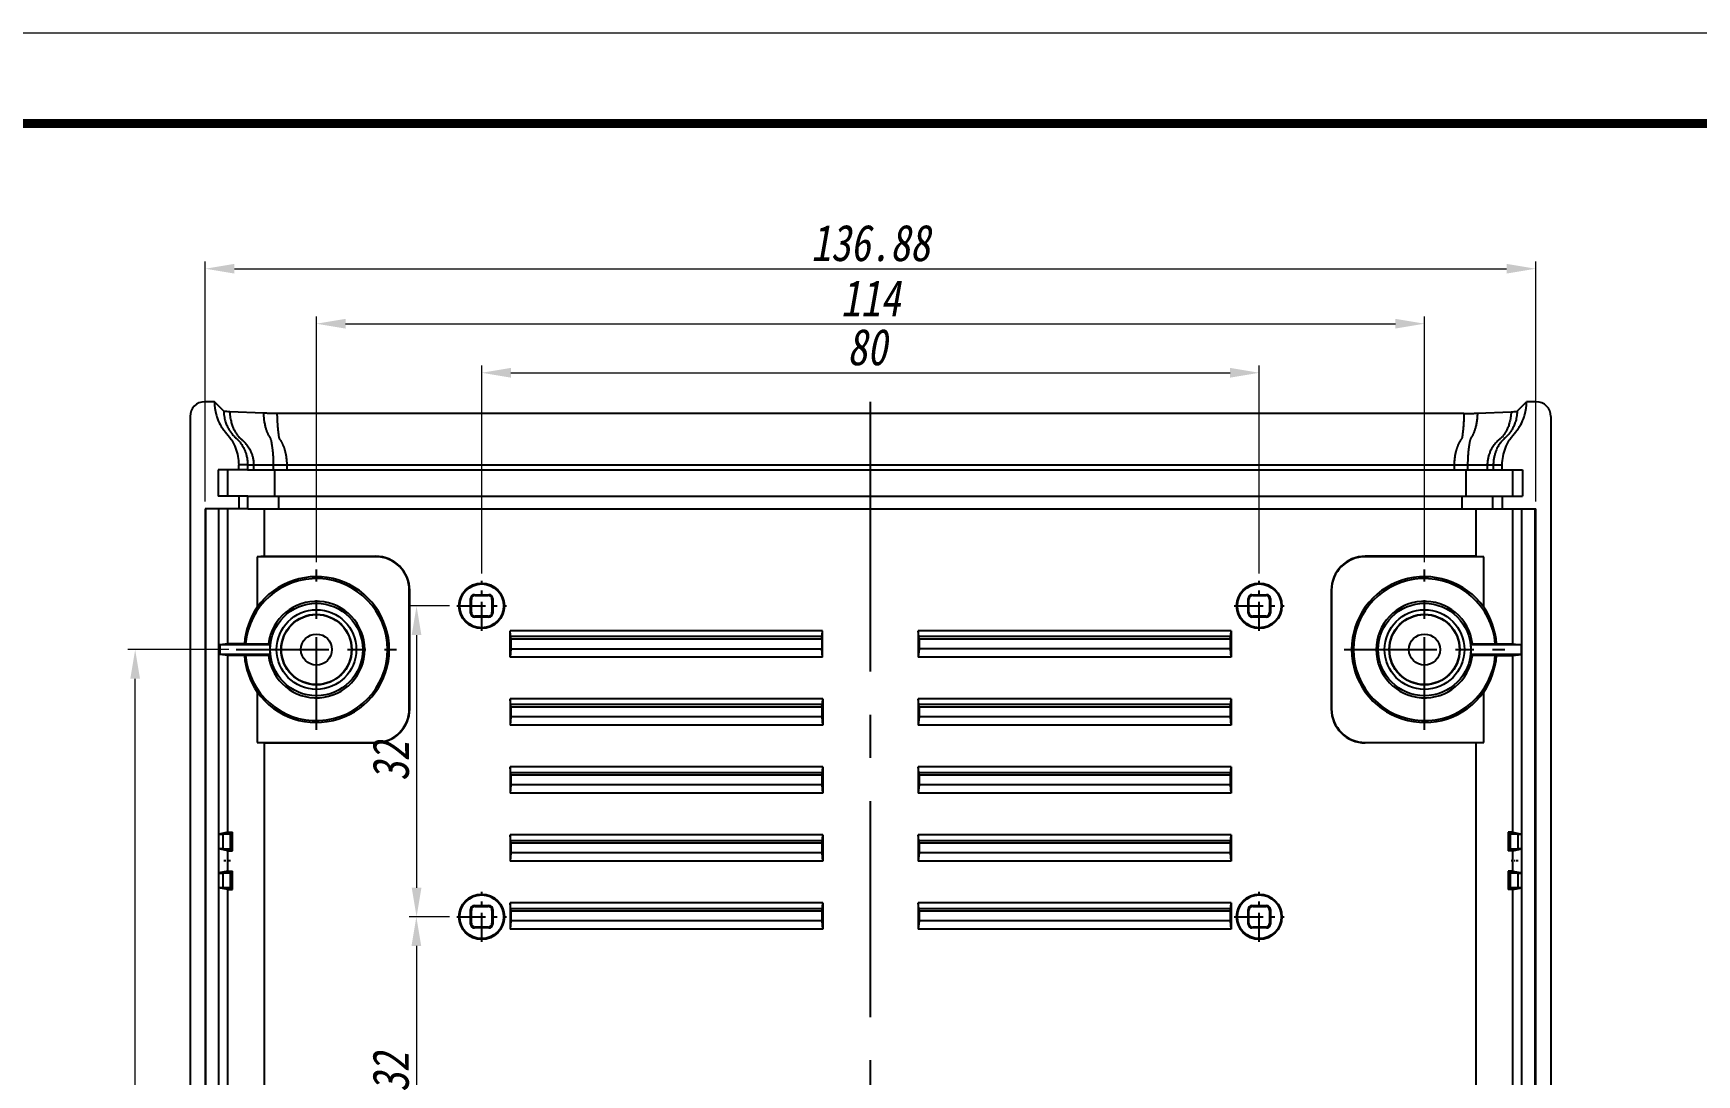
# Model space of a CAD drawing. Header units: millimetres. Extents: x 1518 to 2058, y 69 to 444.
# Drawn here: x 1704.6 to 1875.7, y 336.7 to 443.8 of the extents above; entities that cross this region are included whole.
import ezdxf

# ---------------------------------------------------------------- set-up
doc = ezdxf.new("R2010")
doc.units = ezdxf.units.MM
doc.linetypes.add('CENTER', pattern=[50.8, 31.75, -6.35, 6.35, -6.35])
doc.layers.add('06___PRT_ALL_SURFS', color=7, linetype='Continuous')
doc.layers.add('dim', color=82, linetype='Continuous', lineweight=9)
doc.layers.add('from', color=7, linetype='Continuous', lineweight=13)
doc.styles.add('wuwei', font='simsun.ttc', dxfattribs={"width": 0.8, "oblique": 10})
doc.dimstyles.new('wuwei', dxfattribs={"dimscale": 1.5, "dimtxt": 2.5, "dimasz": 1.5, "dimexe": 0.3, "dimexo": 0.3, "dimgap": 0.5, "dimtad": 1, "dimdsep": 46, "dimtxsty": 'wuwei', "dimcen": 0, "dimclrd": 42, "dimclre": 82, "dimclrt": 82, "dimazin": 2, "dimtfac": 1, "dimtofl": 0, "dimtmove": 0, "dimatfit": 3, "dimfxl": 0, "dimlwd": 5, "dimlwe": 5, "dimarcsym": 0})

# ---------------------------------------------------------------- blocks, each defined once
blk = doc.blocks.new('*D17')
at = {"layer": 'Defpoints', "color": 0}
for p in [(1830.71, 408.9), (1750.71, 387.49), (1830.71, 387.49)]:
    blk.add_point(p, dxfattribs=at)
at = {"layer": 'dim', "color": 82, "lineweight": 5}
for p, q in [((1750.71, 388.24), (1750.71, 409.65)), ((1830.71, 388.24), (1830.71, 409.65))]:
    blk.add_line(p, q, dxfattribs=at)
at = {"layer": 'dim', "color": 42, "lineweight": 5}
blk.add_line((1753.71, 408.9), (1827.71, 408.9), dxfattribs=at)
at = {"layer": 'dim', "color": 42}
for points in [[(1753.71, 409.4), (1753.71, 408.4), (1750.71, 408.9)], [(1827.71, 409.4), (1827.71, 408.4), (1830.71, 408.9)]]:
    blk.add_solid(points, dxfattribs=at)
at = {"layer": 'dim', "color": 82, "insert": (1790.38, 411.52), "char_height": 3.75, "attachment_point": 5, "style": 'wuwei'}
blk.add_mtext('80', dxfattribs=at)
blk = doc.blocks.new('*D18')
at = {"layer": 'Defpoints', "color": 0}
for p in [(1847.71, 413.95), (1733.71, 388.66), (1847.71, 388.66)]:
    blk.add_point(p, dxfattribs=at)
at = {"layer": 'dim', "color": 82, "lineweight": 5}
for p, q in [((1733.71, 389.41), (1733.71, 414.7)), ((1847.71, 389.41), (1847.71, 414.7))]:
    blk.add_line(p, q, dxfattribs=at)
at = {"layer": 'dim', "color": 42, "lineweight": 5}
blk.add_line((1736.71, 413.95), (1844.71, 413.95), dxfattribs=at)
at = {"layer": 'dim', "color": 42}
for points in [[(1736.71, 414.45), (1736.71, 413.45), (1733.71, 413.95)], [(1844.71, 414.45), (1844.71, 413.45), (1847.71, 413.95)]]:
    blk.add_solid(points, dxfattribs=at)
at = {"layer": 'dim', "color": 82, "insert": (1790.71, 416.57), "char_height": 3.75, "attachment_point": 5, "style": 'wuwei'}
blk.add_mtext('114', dxfattribs=at)
blk = doc.blocks.new('*D19')
at = {"layer": 'Defpoints', "color": 0}
for p in [(1859.15, 419.61), (1722.27, 394.91), (1859.15, 394.91)]:
    blk.add_point(p, dxfattribs=at)
at = {"layer": 'dim', "color": 82, "lineweight": 5}
for p, q in [((1722.27, 395.66), (1722.27, 420.36)), ((1859.15, 395.66), (1859.15, 420.36))]:
    blk.add_line(p, q, dxfattribs=at)
at = {"layer": 'dim', "color": 42, "lineweight": 5}
blk.add_line((1725.27, 419.61), (1856.15, 419.61), dxfattribs=at)
at = {"layer": 'dim', "color": 42}
for points in [[(1725.27, 420.11), (1725.27, 419.11), (1722.27, 419.61)], [(1856.15, 420.11), (1856.15, 419.11), (1859.15, 419.61)]]:
    blk.add_solid(points, dxfattribs=at)
at = {"layer": 'dim', "color": 82, "insert": (1790.71, 422.24), "char_height": 3.75, "attachment_point": 5, "style": 'wuwei'}
blk.add_mtext('136.88', dxfattribs=at)
blk = doc.blocks.new('*D20')
at = {"layer": 'Defpoints', "color": 0}
for p in [(1748.14, 384.91), (1744.01, 352.91), (1748.14, 352.91)]:
    blk.add_point(p, dxfattribs=at)
at = {"layer": 'dim', "color": 82, "lineweight": 5}
for p, q in [((1747.39, 384.91), (1743.26, 384.91)), ((1747.39, 352.91), (1743.26, 352.91))]:
    blk.add_line(p, q, dxfattribs=at)
at = {"layer": 'dim', "color": 42, "lineweight": 5}
blk.add_line((1744.01, 381.91), (1744.01, 355.91), dxfattribs=at)
at = {"layer": 'dim', "color": 42}
for points in [[(1743.51, 381.91), (1744.51, 381.91), (1744.01, 384.91)], [(1743.51, 355.91), (1744.51, 355.91), (1744.01, 352.91)]]:
    blk.add_solid(points, dxfattribs=at)
at = {"layer": 'dim', "color": 82, "insert": (1741.38, 368.91), "char_height": 3.75, "attachment_point": 5, "rotation": 90, "style": 'wuwei'}
blk.add_mtext('32', dxfattribs=at)
blk = doc.blocks.new('*D21')
at = {"layer": 'Defpoints', "color": 0}
for p in [(1748.14, 352.91), (1743.99, 320.91), (1748.14, 320.91)]:
    blk.add_point(p, dxfattribs=at)
at = {"layer": 'dim', "color": 82, "lineweight": 5}
for p, q in [((1747.39, 352.91), (1743.24, 352.91)), ((1747.39, 320.91), (1743.24, 320.91))]:
    blk.add_line(p, q, dxfattribs=at)
at = {"layer": 'dim', "color": 42, "lineweight": 5}
blk.add_line((1743.99, 349.91), (1743.99, 323.91), dxfattribs=at)
at = {"layer": 'dim', "color": 42}
for points in [[(1743.49, 349.91), (1744.49, 349.91), (1743.99, 352.91)], [(1743.49, 323.91), (1744.49, 323.91), (1743.99, 320.91)]]:
    blk.add_solid(points, dxfattribs=at)
at = {"layer": 'dim', "color": 82, "insert": (1741.37, 336.91), "char_height": 3.75, "attachment_point": 5, "rotation": 90, "style": 'wuwei'}
blk.add_mtext('32', dxfattribs=at)
blk = doc.blocks.new('*D41')
at = {"layer": 'Defpoints', "color": 0}
for p in [(1715.06, 380.41), (1725.46, 380.41), (1725.46, 261.41)]:
    blk.add_point(p, dxfattribs=at)
at = {"layer": 'dim', "color": 82, "lineweight": 5}
for p, q in [((1724.71, 380.41), (1714.31, 380.41)), ((1724.71, 261.41), (1714.31, 261.41))]:
    blk.add_line(p, q, dxfattribs=at)
at = {"layer": 'dim', "color": 42, "lineweight": 5}
blk.add_line((1715.06, 264.41), (1715.06, 377.41), dxfattribs=at)
at = {"layer": 'dim', "color": 42}
for points in [[(1714.56, 377.41), (1715.56, 377.41), (1715.06, 380.41)], [(1714.56, 264.41), (1715.56, 264.41), (1715.06, 261.41)]]:
    blk.add_solid(points, dxfattribs=at)
at = {"layer": 'dim', "color": 82, "insert": (1712.43, 320.91), "char_height": 3.75, "attachment_point": 5, "rotation": 90, "style": 'wuwei'}
blk.add_mtext('119', dxfattribs=at)

msp = doc.modelspace()

# ---------------------------------------------------------------- linework, layer by layer
at = {"color": 7, "linetype": 'Continuous'}
for p, q in [((1723.205, 405.914), (1722.206, 405.914)), ((1724.177, 404.942), (1723.205, 405.914)), ((1857.238, 404.942), (1858.21, 405.914)), ((1859.209, 405.914), (1858.21, 405.914)), ((1720.708, 404.416), (1720.708, 237.413)), ((1860.708, 404.416), (1860.708, 237.413)), ((1723.61, 398.914), (1723.61, 396.214)), ((1726.631, 398.914), (1723.61, 398.914)), ((1725.708, 398.914), (1725.708, 399.414)), ((1726.631, 399.414), (1725.708, 399.414)), ((1854.784, 399.414), (1855.708, 399.414)), ((1854.784, 398.914), (1857.805, 398.914)), ((1855.708, 398.914), (1855.708, 399.414)), ((1857.805, 398.914), (1857.805, 396.214)), ((1726.666, 396.214), (1723.61, 396.214)), ((1725.708, 396.214), (1725.708, 394.914)), ((1854.749, 396.214), (1857.805, 396.214)), ((1855.708, 396.214), (1855.708, 394.914)), ((1722.267, 394.914), (1722.267, 246.914)), ((1726.666, 394.914), (1722.267, 394.914)), ((1722.31, 394.914), (1722.31, 246.914)), ((1723.682, 246.914), (1723.682, 394.914)), ((1724.61, 381.016), (1724.61, 394.914)), ((1728.378, 390.014), (1728.378, 394.914)), ((1853.038, 390.014), (1853.038, 394.914)), ((1854.749, 394.914), (1859.148, 394.914)), ((1856.806, 381.016), (1856.806, 394.914)), ((1857.733, 246.914), (1857.733, 394.914)), ((1859.105, 246.914), (1859.105, 394.914)), ((1859.148, 246.914), (1859.148, 394.914)), ((1728.378, 390.014), (1727.608, 389.976)), ((1727.608, 389.976), (1727.608, 384.778)), ((1739.808, 389.972), (1727.608, 389.972)), ((1728.378, 390.014), (1739.808, 390.014)), ((1739.808, 390.014), (1739.808, 389.972)), ((1841.608, 390.014), (1841.608, 389.972)), ((1853.038, 390.014), (1841.608, 390.014)), ((1853.808, 389.972), (1841.608, 389.972)), ((1853.038, 390.014), (1853.808, 389.976)), ((1853.808, 384.778), (1853.808, 389.972)), ((1743.266, 374.314), (1743.266, 386.514)), ((1743.308, 386.514), (1743.266, 386.514)), ((1743.308, 374.314), (1743.308, 386.514)), ((1749.558, 384.164), (1749.558, 385.664)), ((1749.645, 385.577), (1749.558, 385.664)), ((1749.645, 384.252), (1749.645, 385.577)), ((1750.045, 385.977), (1749.958, 386.064)), ((1749.958, 386.064), (1751.458, 386.064)), ((1750.045, 385.977), (1751.37, 385.977)), ((1751.37, 385.977), (1751.458, 386.064)), ((1751.77, 385.577), (1751.858, 385.664)), ((1751.77, 385.577), (1751.77, 384.252)), ((1751.858, 385.664), (1751.858, 384.164)), ((1829.558, 384.164), (1829.558, 385.664)), ((1829.645, 385.577), (1829.558, 385.664)), ((1829.645, 384.252), (1829.645, 385.577)), ((1829.958, 386.064), (1831.458, 386.064)), ((1830.045, 385.977), (1829.958, 386.064)), ((1830.045, 385.977), (1831.37, 385.977)), ((1831.37, 385.977), (1831.458, 386.064)), ((1831.77, 385.577), (1831.858, 385.664)), ((1831.77, 385.577), (1831.77, 384.252)), ((1831.858, 385.664), (1831.858, 384.164)), ((1838.108, 386.514), (1838.108, 374.314)), ((1838.108, 386.514), (1838.15, 386.514)), ((1838.15, 386.514), (1838.15, 374.314)), ((1749.645, 384.252), (1749.558, 384.164)), ((1750.045, 383.852), (1749.958, 383.764)), ((1751.458, 383.764), (1749.958, 383.764)), ((1751.37, 383.852), (1750.045, 383.852)), ((1751.37, 383.852), (1751.458, 383.764)), ((1751.77, 384.252), (1751.858, 384.164)), ((1829.645, 384.252), (1829.558, 384.164)), ((1830.045, 383.852), (1829.958, 383.764)), ((1831.458, 383.764), (1829.958, 383.764)), ((1831.37, 383.852), (1830.045, 383.852)), ((1831.37, 383.852), (1831.458, 383.764)), ((1831.77, 384.252), (1831.858, 384.164)), ((1724.61, 381.016), (1723.763, 380.914)), ((1723.763, 380.914), (1723.763, 379.914)), ((1728.927, 380.914), (1723.763, 380.914)), ((1726.295, 381.024), (1724.61, 381.016)), ((1726.295, 381.024), (1726.426, 381.011)), ((1726.426, 381.011), (1728.776, 381.011)), ((1728.776, 381.011), (1728.927, 380.914)), ((1852.639, 381.011), (1852.488, 380.914)), ((1857.652, 380.914), (1852.488, 380.914)), ((1852.639, 381.011), (1854.989, 381.011)), ((1854.989, 381.011), (1855.12, 381.024)), ((1855.12, 381.024), (1856.806, 381.016)), ((1856.806, 381.016), (1857.652, 380.914)), ((1857.652, 380.914), (1857.652, 379.914)), ((1724.61, 379.813), (1723.763, 379.914)), ((1728.927, 379.914), (1723.763, 379.914)), ((1724.61, 361.614), (1724.61, 379.813)), ((1726.295, 379.804), (1724.61, 379.813)), ((1726.426, 379.818), (1726.295, 379.804)), ((1728.776, 379.818), (1726.426, 379.818)), ((1728.776, 379.818), (1728.927, 379.914)), ((1857.652, 379.914), (1852.488, 379.914)), ((1852.639, 379.818), (1852.488, 379.914)), ((1854.989, 379.818), (1852.639, 379.818)), ((1855.12, 379.804), (1854.989, 379.818)), ((1855.12, 379.804), (1856.806, 379.813)), ((1856.806, 379.813), (1857.652, 379.914)), ((1856.806, 361.614), (1856.806, 379.813)), ((1727.608, 376.051), (1727.608, 370.856)), ((1853.808, 370.853), (1853.808, 376.051)), ((1743.308, 374.314), (1743.266, 374.314)), ((1838.108, 374.314), (1838.15, 374.314)), ((1727.608, 370.856), (1739.808, 370.856)), ((1728.378, 370.814), (1727.608, 370.853)), ((1728.378, 271.014), (1728.378, 370.814)), ((1728.378, 370.814), (1739.808, 370.814)), ((1739.808, 370.814), (1739.808, 370.856)), ((1841.608, 370.814), (1841.608, 370.856)), ((1841.608, 370.856), (1853.808, 370.856)), ((1853.038, 370.814), (1841.608, 370.814)), ((1853.038, 370.814), (1853.808, 370.853)), ((1853.038, 271.014), (1853.038, 370.814)), ((1723.679, 361.418), (1723.668, 361.429)), ((1723.679, 361.418), (1724.082, 361.414)), ((1724.61, 361.614), (1723.682, 361.429)), ((1724.082, 361.414), (1724.082, 359.914)), ((1724.882, 361.414), (1724.082, 361.414)), ((1724.61, 361.614), (1725.086, 361.618)), ((1724.882, 361.414), (1725.086, 361.618)), ((1724.882, 359.914), (1724.882, 361.414)), ((1725.086, 359.711), (1725.086, 361.618)), ((1856.806, 361.614), (1856.329, 361.618)), ((1856.329, 361.618), (1856.329, 359.711)), ((1856.533, 361.414), (1856.329, 361.618)), ((1857.333, 361.414), (1856.533, 361.414)), ((1856.533, 361.414), (1856.533, 359.914)), ((1856.806, 361.614), (1857.733, 361.429)), ((1857.333, 361.414), (1857.737, 361.418)), ((1857.333, 359.914), (1857.333, 361.414)), ((1857.737, 361.418), (1857.74, 361.429)), ((1723.679, 359.911), (1723.675, 359.9)), ((1724.082, 359.914), (1723.679, 359.911)), ((1724.61, 359.715), (1723.682, 359.9)), ((1724.082, 359.914), (1724.882, 359.914)), ((1724.61, 357.614), (1724.61, 359.715)), ((1724.61, 359.715), (1725.086, 359.711)), ((1724.882, 359.914), (1725.086, 359.711)), ((1856.533, 359.914), (1856.329, 359.711)), ((1856.806, 359.715), (1856.329, 359.711)), ((1856.533, 359.914), (1857.333, 359.914)), ((1856.806, 359.715), (1857.733, 359.9)), ((1856.806, 357.614), (1856.806, 359.715)), ((1857.737, 359.911), (1857.333, 359.914)), ((1857.737, 359.911), (1857.748, 359.9)), ((1723.679, 357.418), (1724.082, 357.414)), ((1724.61, 357.614), (1723.682, 357.429)), ((1724.082, 357.414), (1724.082, 355.914)), ((1724.882, 357.414), (1724.082, 357.414)), ((1724.61, 357.614), (1725.086, 357.618)), ((1724.882, 357.414), (1725.086, 357.618)), ((1724.882, 355.914), (1724.882, 357.414)), ((1725.086, 355.711), (1725.086, 357.618)), ((1856.806, 357.614), (1856.329, 357.618)), ((1856.329, 357.618), (1856.329, 355.711)), ((1856.533, 357.414), (1856.329, 357.618)), ((1857.333, 357.414), (1856.533, 357.414)), ((1856.533, 357.414), (1856.533, 355.914)), ((1856.806, 357.614), (1857.733, 357.429)), ((1857.333, 357.414), (1857.737, 357.418)), ((1857.333, 355.914), (1857.333, 357.414)), ((1857.737, 357.418), (1857.74, 357.429)), ((1723.679, 355.911), (1723.675, 355.9)), ((1724.082, 355.914), (1723.679, 355.911)), ((1724.61, 355.715), (1723.682, 355.9)), ((1724.082, 355.914), (1724.882, 355.914)), ((1724.61, 286.114), (1724.61, 355.715)), ((1724.61, 355.715), (1725.086, 355.711)), ((1724.882, 355.914), (1725.086, 355.711)), ((1856.533, 355.914), (1856.329, 355.711)), ((1856.806, 355.715), (1856.329, 355.711)), ((1856.533, 355.914), (1857.333, 355.914)), ((1856.806, 355.715), (1857.733, 355.9)), ((1856.806, 286.114), (1856.806, 355.715)), ((1857.737, 355.911), (1857.333, 355.914)), ((1857.737, 355.911), (1857.748, 355.9)), ((1749.558, 352.164), (1749.558, 353.664)), ((1749.645, 353.577), (1749.558, 353.664)), ((1749.645, 352.252), (1749.645, 353.577)), ((1750.045, 353.977), (1749.958, 354.064)), ((1749.958, 354.064), (1751.458, 354.064)), ((1750.045, 353.977), (1751.37, 353.977)), ((1751.37, 353.977), (1751.458, 354.064)), ((1751.77, 353.577), (1751.858, 353.664)), ((1751.77, 353.577), (1751.77, 352.252)), ((1751.858, 353.664), (1751.858, 352.164)), ((1829.558, 352.164), (1829.558, 353.664)), ((1829.645, 353.577), (1829.558, 353.664)), ((1829.645, 352.252), (1829.645, 353.577)), ((1829.958, 354.064), (1831.458, 354.064)), ((1830.045, 353.977), (1829.958, 354.064)), ((1830.045, 353.977), (1831.37, 353.977)), ((1831.37, 353.977), (1831.458, 354.064)), ((1831.77, 353.577), (1831.858, 353.664)), ((1831.77, 353.577), (1831.77, 352.252)), ((1831.858, 353.664), (1831.858, 352.164)), ((1749.645, 352.252), (1749.558, 352.164)), ((1750.045, 351.852), (1749.958, 351.764)), ((1751.458, 351.764), (1749.958, 351.764)), ((1751.37, 351.852), (1750.045, 351.852)), ((1751.37, 351.852), (1751.458, 351.764)), ((1751.77, 352.252), (1751.858, 352.164)), ((1829.645, 352.252), (1829.558, 352.164)), ((1830.045, 351.852), (1829.958, 351.764)), ((1831.458, 351.764), (1829.958, 351.764)), ((1831.37, 351.852), (1830.045, 351.852)), ((1831.37, 351.852), (1831.458, 351.764)), ((1831.77, 352.252), (1831.858, 352.164))]:
    msp.add_line(p, q, dxfattribs=at)
at = {"color": 1, "linetype": 'CENTER', "ltscale": 0.7}
msp.add_line((1790.708, 235.914), (1790.708, 405.914), dxfattribs=at)
at = {"color": 1, "linetype": 'CENTER', "ltscale": 0.3}
for p, q in [((1733.708, 372.164), (1733.708, 388.664)), ((1847.708, 372.164), (1847.708, 388.664)), ((1725.458, 380.414), (1741.958, 380.414)), ((1839.458, 380.414), (1855.958, 380.414))]:
    msp.add_line(p, q, dxfattribs=at)
at = {"color": 1, "linetype": 'CENTER', "ltscale": 0.093491}
for p, q in [((1750.708, 382.343), (1750.708, 387.485)), ((1830.708, 382.343), (1830.708, 387.485)), ((1748.137, 384.914), (1753.279, 384.914)), ((1828.137, 384.914), (1833.279, 384.914)), ((1750.708, 350.343), (1750.708, 355.485)), ((1830.708, 350.343), (1830.708, 355.485)), ((1748.137, 352.914), (1753.279, 352.914)), ((1828.137, 352.914), (1833.279, 352.914))]:
    msp.add_line(p, q, dxfattribs=at)
at = {"color": 1, "linetype": 'CENTER', "ltscale": 0.0064}
for p, q in [((1724.882, 358.664), (1724.082, 358.664)), ((1857.333, 358.664), (1856.533, 358.664))]:
    msp.add_line(p, q, dxfattribs=at)
at = {"color": 7, "linetype": 'Continuous'}
for centre, radius in [((1750.708, 384.914), 2.337), ((1750.708, 384.914), 2.25), ((1830.708, 384.914), 2.337), ((1830.708, 384.914), 2.25), ((1733.708, 380.414), 4.763), ((1847.708, 380.414), 4.763), ((1733.708, 380.414), 4.1), ((1733.708, 380.414), 3.636), ((1733.708, 380.414), 3.6), ((1847.708, 380.414), 4.1), ((1847.708, 380.414), 3.636), ((1847.708, 380.414), 3.6), ((1733.708, 380.414), 1.6), ((1847.708, 380.414), 1.6), ((1750.708, 352.914), 2.337), ((1750.708, 352.914), 2.25), ((1830.708, 352.914), 2.337), ((1830.708, 352.914), 2.25)]:
    msp.add_circle(centre, radius, dxfattribs=at)
for centre, radius, start, end in [((1739.808, 386.514), 3.5, 0, 90), ((1739.808, 386.514), 3.458, 0, 90), ((1841.608, 386.514), 3.5, 90, 180), ((1841.608, 386.514), 3.458, 90, 180), ((1733.708, 380.414), 7.306, 184.68597, 175.31403), ((1733.708, 380.414), 7.5, 215.5771, 144.4229), ((1847.708, 380.414), 7.5, 35.5771, 324.4229), ((1847.708, 380.414), 7.306, 4.68597, 355.31403), ((1733.708, 380.414), 4.968, 186.90072, 173.09928), ((1847.708, 380.414), 4.968, 6.90072, 353.09928), ((1733.708, 380.414), 4.806, 174.02866, 185.97134), ((1847.708, 380.414), 4.806, 354.02866, 5.97134), ((1739.808, 374.314), 3.5, 270, 0), ((1739.808, 374.314), 3.458, 270, 0), ((1841.608, 374.314), 3.5, 180, 270), ((1841.608, 374.314), 3.458, 180, 270)]:
    msp.add_arc(centre, radius, start, end, dxfattribs=at)
for centre, major_axis, ratio, start_param, end_param in [((1722.209, 404.413), (-1.063, 1.063), 0.9980992, -0.7844468, 0.7844468), ((1859.206, 404.413), (1.063, 1.063), 0.9980992, -0.7844468, 0.7844468), ((1749.958, 385.664), (0.283, -0.283), 0.9996955, 2.3563468, 3.9268385), ((1750.045, 385.577), (-0.283, 0.283), 0.9996955, -0.7852459, 0.7852459), ((1751.37, 385.577), (0.283, 0.283), 0.9996955, -0.7852459, 0.7852459), ((1751.458, 385.664), (0.283, 0.283), 0.9996955, -0.7852459, 0.7852459), ((1829.958, 385.664), (0.283, -0.283), 0.9996955, 2.3563468, 3.9268385), ((1830.045, 385.577), (-0.283, 0.283), 0.9996955, -0.7852459, 0.7852459), ((1831.37, 385.577), (0.283, 0.283), 0.9996955, -0.7852459, 0.7852459), ((1831.458, 385.664), (0.283, 0.283), 0.9996955, -0.7852459, 0.7852459), ((1734.1, 380.414), (7.829, 0), 0.9987407, 2.5486858, 3.0635011), ((1749.958, 384.164), (0.283, 0.283), 0.9996955, 2.3563468, 3.9268385), ((1750.045, 384.252), (-0.283, -0.283), 0.9996955, -0.7852459, 0.7852459), ((1751.37, 384.252), (0.283, -0.283), 0.9996955, -0.7852459, 0.7852459), ((1751.458, 384.164), (0.283, -0.283), 0.9996955, -0.7852459, 0.7852459), ((1829.958, 384.164), (0.283, 0.283), 0.9996955, 2.3563468, 3.9268385), ((1830.045, 384.252), (-0.283, -0.283), 0.9996955, -0.7852459, 0.7852459), ((1831.37, 384.252), (0.283, -0.283), 0.9996955, -0.7852459, 0.7852459), ((1831.458, 384.164), (0.283, -0.283), 0.9996955, -0.7852459, 0.7852459), ((1847.315, 380.414), (7.829, 0), 0.9987407, 0.0780915, 0.5929069), ((1734.1, 380.414), (7.829, 0), 0.9987407, -3.0635011, -2.5486858), ((1847.315, 380.414), (7.829, 0), 0.9987407, -0.5929069, -0.0780915), ((1749.958, 353.664), (0.283, -0.283), 0.9996955, 2.3563468, 3.9268385), ((1750.045, 353.577), (-0.283, 0.283), 0.9996955, -0.7852459, 0.7852459), ((1751.37, 353.577), (0.283, 0.283), 0.9996955, -0.7852459, 0.7852459), ((1751.458, 353.664), (0.283, 0.283), 0.9996955, -0.7852459, 0.7852459), ((1829.958, 353.664), (0.283, -0.283), 0.9996955, 2.3563468, 3.9268385), ((1830.045, 353.577), (-0.283, 0.283), 0.9996955, -0.7852459, 0.7852459), ((1831.37, 353.577), (0.283, 0.283), 0.9996955, -0.7852459, 0.7852459), ((1831.458, 353.664), (0.283, 0.283), 0.9996955, -0.7852459, 0.7852459), ((1749.958, 352.164), (0.283, 0.283), 0.9996955, 2.3563468, 3.9268385), ((1750.045, 352.252), (-0.283, -0.283), 0.9996955, -0.7852459, 0.7852459), ((1751.37, 352.252), (0.283, -0.283), 0.9996955, -0.7852459, 0.7852459), ((1751.458, 352.164), (0.283, -0.283), 0.9996955, -0.7852459, 0.7852459), ((1829.958, 352.164), (0.283, 0.283), 0.9996955, 2.3563468, 3.9268385), ((1830.045, 352.252), (-0.283, -0.283), 0.9996955, -0.7852459, 0.7852459), ((1831.37, 352.252), (0.283, -0.283), 0.9996955, -0.7852459, 0.7852459), ((1831.458, 352.164), (0.283, -0.283), 0.9996955, -0.7852459, 0.7852459)]:
    msp.add_ellipse(centre, major_axis=major_axis, ratio=ratio, start_param=start_param, end_param=end_param, dxfattribs=at)
for points, start_tangent, end_tangent in [([(1723.205, 405.914), (1723.388, 404.595), (1723.529, 404.173), (1723.923, 403.376), (1724.173, 403.008), (1724.312, 402.834), (1724.456, 402.664), (1724.739, 402.321), (1724.99, 401.953), (1725.384, 401.156), (1725.626, 400.3), (1725.708, 399.414)], (0, -1), (0, -1)), ([(1855.708, 399.414), (1855.789, 400.3), (1856.031, 401.156), (1856.426, 401.953), (1856.676, 402.321), (1856.959, 402.664), (1857.103, 402.834), (1857.242, 403.008), (1857.492, 403.376), (1857.886, 404.173), (1858.027, 404.595), (1858.21, 405.914)], (0, 1), (0, 1))]:
    msp.add_spline(points, degree=3, dxfattribs=dict(at, start_tangent=start_tangent, end_tangent=end_tangent))
at = {"layer": '06___PRT_ALL_SURFS', "color": 7, "linetype": 'Continuous'}
for p, q in [((1728.265, 404.738), (1724.793, 404.883)), ((1851.766, 404.714), (1729.649, 404.714)), ((1790.708, 399.414), (1790.708, 404.714)), ((1853.15, 404.738), (1856.622, 404.883)), ((1724.61, 396.214), (1724.61, 398.914)), ((1726.631, 399.414), (1726.631, 398.914)), ((1726.631, 399.414), (1854.784, 399.414)), ((1726.631, 398.914), (1854.784, 398.914)), ((1727.246, 399.414), (1727.246, 398.914)), ((1729.269, 399.414), (1729.269, 398.914)), ((1729.422, 396.214), (1729.422, 398.914)), ((1730.652, 399.414), (1730.652, 398.914)), ((1850.763, 399.414), (1850.763, 398.914)), ((1851.993, 396.214), (1851.993, 398.914)), ((1852.146, 399.414), (1852.146, 398.914)), ((1854.169, 399.414), (1854.169, 398.914)), ((1854.784, 399.414), (1854.784, 398.914)), ((1856.806, 396.214), (1856.806, 398.914)), ((1726.666, 394.914), (1726.666, 396.214)), ((1726.666, 396.214), (1854.749, 396.214)), ((1729.849, 394.914), (1729.849, 396.214)), ((1851.566, 394.914), (1851.566, 396.214)), ((1854.749, 394.914), (1854.749, 396.214)), ((1726.666, 394.914), (1854.749, 394.914)), ((1753.629, 379.626), (1753.629, 382.358)), ((1753.708, 381.492), (1753.629, 382.358)), ((1785.786, 382.358), (1753.629, 382.358)), ((1753.695, 381.636), (1753.708, 381.78)), ((1753.708, 381.78), (1785.708, 381.78)), ((1785.708, 381.492), (1785.786, 382.358)), ((1785.721, 381.636), (1785.708, 381.78)), ((1785.786, 379.626), (1785.786, 382.358)), ((1795.629, 382.358), (1795.629, 379.626)), ((1795.708, 381.492), (1795.629, 382.358)), ((1827.812, 382.358), (1795.629, 382.358)), ((1795.695, 381.636), (1795.708, 381.78)), ((1795.708, 381.78), (1827.708, 381.78)), ((1827.734, 381.492), (1827.708, 381.78)), ((1827.734, 381.492), (1827.812, 382.358)), ((1827.812, 382.358), (1827.812, 379.626)), ((1753.708, 380.492), (1753.629, 379.626)), ((1753.708, 381.492), (1753.708, 380.492)), ((1785.708, 381.492), (1753.708, 381.492)), ((1753.708, 380.492), (1785.708, 380.492)), ((1785.708, 381.492), (1785.708, 380.492)), ((1785.786, 379.626), (1785.708, 380.492)), ((1795.708, 380.492), (1795.629, 379.626)), ((1795.708, 381.492), (1795.708, 380.492)), ((1827.734, 381.492), (1795.708, 381.492)), ((1827.734, 380.492), (1795.708, 380.492)), ((1827.734, 380.492), (1827.734, 381.492)), ((1827.812, 379.626), (1827.734, 380.492)), ((1785.786, 379.626), (1753.629, 379.626)), ((1827.812, 379.626), (1795.629, 379.626)), ((1753.629, 375.358), (1753.629, 372.626)), ((1753.708, 374.492), (1753.629, 375.358)), ((1785.812, 375.358), (1753.629, 375.358)), ((1785.734, 374.492), (1785.812, 375.358)), ((1785.812, 375.358), (1785.812, 372.626)), ((1795.629, 375.358), (1795.629, 372.626)), ((1795.708, 374.492), (1795.629, 375.358)), ((1827.812, 375.358), (1795.629, 375.358)), ((1827.734, 374.492), (1827.812, 375.358)), ((1827.812, 375.358), (1827.812, 372.626)), ((1753.708, 373.492), (1753.629, 372.626)), ((1753.695, 374.636), (1753.708, 374.78)), ((1753.708, 374.78), (1785.708, 374.78)), ((1753.708, 374.492), (1753.708, 373.492)), ((1785.734, 374.492), (1753.708, 374.492)), ((1785.734, 373.492), (1753.708, 373.492)), ((1785.734, 374.492), (1785.708, 374.78)), ((1785.734, 373.492), (1785.734, 374.492)), ((1785.812, 372.626), (1785.734, 373.492)), ((1795.708, 373.492), (1795.629, 372.626)), ((1795.695, 374.636), (1795.708, 374.78)), ((1795.708, 374.78), (1827.708, 374.78)), ((1795.708, 374.492), (1795.708, 373.492)), ((1827.734, 374.492), (1795.708, 374.492)), ((1827.734, 373.492), (1795.708, 373.492)), ((1827.734, 374.492), (1827.708, 374.78)), ((1827.734, 373.492), (1827.734, 374.492)), ((1827.812, 372.626), (1827.734, 373.492)), ((1785.812, 372.626), (1753.629, 372.626)), ((1827.812, 372.626), (1795.629, 372.626)), ((1753.629, 368.358), (1753.629, 365.626)), ((1753.708, 367.492), (1753.629, 368.358)), ((1785.812, 368.358), (1753.629, 368.358)), ((1785.734, 367.492), (1785.812, 368.358)), ((1785.812, 368.358), (1785.812, 365.626)), ((1795.629, 368.358), (1795.629, 365.626)), ((1795.708, 367.492), (1795.629, 368.358)), ((1827.812, 368.358), (1795.629, 368.358)), ((1827.734, 367.492), (1827.812, 368.358)), ((1827.812, 368.358), (1827.812, 365.626)), ((1753.708, 366.492), (1753.629, 365.626)), ((1753.695, 367.636), (1753.708, 367.78)), ((1753.708, 367.78), (1785.708, 367.78)), ((1753.708, 367.492), (1753.708, 366.492)), ((1785.734, 367.492), (1753.708, 367.492)), ((1785.734, 366.492), (1753.708, 366.492)), ((1785.734, 367.492), (1785.708, 367.78)), ((1785.734, 366.492), (1785.734, 367.492)), ((1785.812, 365.626), (1785.734, 366.492)), ((1795.708, 366.492), (1795.629, 365.626)), ((1795.695, 367.636), (1795.708, 367.78)), ((1795.708, 367.78), (1827.708, 367.78)), ((1795.708, 367.492), (1795.708, 366.492)), ((1827.734, 367.492), (1795.708, 367.492)), ((1827.734, 366.492), (1795.708, 366.492)), ((1827.734, 367.492), (1827.708, 367.78)), ((1827.734, 366.492), (1827.734, 367.492)), ((1827.812, 365.626), (1827.734, 366.492)), ((1785.812, 365.626), (1753.629, 365.626)), ((1827.812, 365.626), (1795.629, 365.626)), ((1753.629, 361.358), (1753.629, 358.626)), ((1753.708, 360.492), (1753.629, 361.358)), ((1785.812, 361.358), (1753.629, 361.358)), ((1785.734, 360.492), (1785.812, 361.358)), ((1785.812, 361.358), (1785.812, 358.626)), ((1795.629, 361.358), (1795.629, 358.626)), ((1795.708, 360.492), (1795.629, 361.358)), ((1827.812, 361.358), (1795.629, 361.358)), ((1827.734, 360.492), (1827.812, 361.358)), ((1827.812, 361.358), (1827.812, 358.626)), ((1753.708, 359.492), (1753.629, 358.626)), ((1753.695, 360.636), (1753.708, 360.78)), ((1753.708, 360.78), (1785.708, 360.78)), ((1753.708, 360.492), (1753.708, 359.492)), ((1785.734, 360.492), (1753.708, 360.492)), ((1785.734, 359.492), (1753.708, 359.492)), ((1785.734, 360.492), (1785.708, 360.78)), ((1785.734, 359.492), (1785.734, 360.492)), ((1785.812, 358.626), (1785.734, 359.492)), ((1795.708, 359.492), (1795.629, 358.626)), ((1795.695, 360.636), (1795.708, 360.78)), ((1795.708, 360.78), (1827.708, 360.78)), ((1795.708, 360.492), (1795.708, 359.492)), ((1827.734, 360.492), (1795.708, 360.492)), ((1827.734, 359.492), (1795.708, 359.492)), ((1827.734, 360.492), (1827.708, 360.78)), ((1827.734, 359.492), (1827.734, 360.492)), ((1827.812, 358.626), (1827.734, 359.492)), ((1785.812, 358.626), (1753.629, 358.626)), ((1827.812, 358.626), (1795.629, 358.626)), ((1753.629, 354.358), (1753.629, 351.626)), ((1753.708, 353.492), (1753.629, 354.358)), ((1785.812, 354.358), (1753.629, 354.358)), ((1785.734, 353.492), (1785.812, 354.358)), ((1785.812, 354.358), (1785.812, 351.626)), ((1795.708, 353.492), (1795.629, 354.358)), ((1795.629, 354.358), (1795.629, 351.626)), ((1827.812, 354.358), (1795.629, 354.358)), ((1827.734, 353.492), (1827.812, 354.358)), ((1827.812, 354.358), (1827.812, 351.626)), ((1753.695, 353.636), (1753.708, 353.78)), ((1753.708, 353.78), (1785.708, 353.78)), ((1753.708, 353.492), (1753.708, 352.492)), ((1785.734, 353.492), (1753.708, 353.492)), ((1785.734, 353.492), (1785.708, 353.78)), ((1785.734, 352.492), (1785.734, 353.492)), ((1795.695, 353.636), (1795.708, 353.78)), ((1795.708, 353.78), (1827.708, 353.78)), ((1795.708, 353.492), (1795.708, 352.492)), ((1827.734, 353.492), (1795.708, 353.492)), ((1827.734, 353.492), (1827.708, 353.78)), ((1827.734, 352.492), (1827.734, 353.492)), ((1753.708, 352.492), (1753.629, 351.626)), ((1785.812, 351.626), (1753.629, 351.626)), ((1785.734, 352.492), (1753.708, 352.492)), ((1785.812, 351.626), (1785.734, 352.492)), ((1795.708, 352.492), (1795.629, 351.626)), ((1827.812, 351.626), (1795.629, 351.626)), ((1827.734, 352.492), (1795.708, 352.492)), ((1827.812, 351.626), (1827.734, 352.492))]:
    msp.add_line(p, q, dxfattribs=at)
for points, start_tangent, end_tangent in [([(1724.793, 404.883), (1724.474, 404.9), (1724.263, 404.921), (1724.177, 404.942)], (-0.9991277, 0.0417598), (-0.7071051, 0.7071084)), ([(1724.177, 404.942), (1724.196, 404.62), (1724.236, 404.328), (1724.292, 404.064), (1724.361, 403.824), (1724.437, 403.607), (1724.519, 403.414), (1724.605, 403.238), (1724.697, 403.073), (1724.793, 402.918), (1724.89, 402.778), (1724.988, 402.649), (1725.09, 402.527), (1725.195, 402.415), (1725.295, 402.317), (1725.395, 402.223), (1725.495, 402.13), (1725.595, 402.033), (1725.693, 401.931), (1725.793, 401.815), (1725.902, 401.675), (1726.017, 401.509), (1726.135, 401.316), (1726.251, 401.095), (1726.363, 400.841), (1726.464, 400.55), (1726.548, 400.218), (1726.608, 399.84), (1726.631, 399.414)], (0.0157858, -0.9998754), (0.0000066, -1)), ([(1724.793, 404.883), (1724.811, 404.568), (1724.846, 404.281), (1724.894, 404.022), (1724.951, 403.788), (1725.014, 403.577), (1725.082, 403.385), (1725.155, 403.208), (1725.233, 403.041), (1725.314, 402.886), (1725.395, 402.746), (1725.476, 402.62), (1725.556, 402.502), (1725.641, 402.39), (1725.733, 402.286), (1725.829, 402.192), (1725.932, 402.1), (1726.042, 402.005), (1726.157, 401.903), (1726.278, 401.787), (1726.406, 401.647), (1726.54, 401.481), (1726.676, 401.29), (1726.81, 401.071), (1726.938, 400.82), (1727.055, 400.533), (1727.152, 400.205), (1727.22, 399.833), (1727.246, 399.414)], (0.0216769, -0.999765), (0.0000149, -1)), ([(1729.649, 404.714), (1729.146, 404.717), (1728.673, 404.725), (1728.265, 404.738)], (-1, 0.0000001), (-0.9991277, 0.0417598)), ([(1728.265, 404.738), (1728.276, 404.444), (1728.298, 404.176), (1728.329, 403.932), (1728.365, 403.71), (1728.406, 403.509), (1728.449, 403.331), (1728.493, 403.173), (1728.538, 403.029), (1728.586, 402.893), (1728.637, 402.761), (1728.692, 402.633), (1728.751, 402.51), (1728.813, 402.398), (1728.874, 402.295), (1728.927, 402.2), (1728.968, 402.115), (1729, 402.034), (1729.026, 401.957), (1729.045, 401.884), (1729.058, 401.815), (1729.07, 401.742), (1729.082, 401.664), (1729.095, 401.581), (1729.109, 401.494), (1729.123, 401.404), (1729.137, 401.313), (1729.151, 401.22), (1729.164, 401.125), (1729.178, 401.024), (1729.191, 400.912), (1729.204, 400.787), (1729.217, 400.646), (1729.23, 400.491), (1729.242, 400.318), (1729.253, 400.126), (1729.261, 399.913), (1729.267, 399.676), (1729.269, 399.414)], (0.0166141, -0.999862), (0.0000024, -1)), ([(1729.649, 404.714), (1729.655, 404.42), (1729.664, 404.155), (1729.675, 403.915), (1729.688, 403.695), (1729.702, 403.496), (1729.716, 403.319), (1729.73, 403.161), (1729.744, 403.017), (1729.759, 402.881), (1729.774, 402.75), (1729.791, 402.623), (1729.807, 402.503), (1729.82, 402.384), (1729.835, 402.275), (1729.862, 402.187), (1729.9, 402.111), (1729.947, 402.038), (1729.996, 401.96), (1730.045, 401.88), (1730.091, 401.8), (1730.133, 401.72), (1730.173, 401.64), (1730.212, 401.559), (1730.249, 401.477), (1730.286, 401.393), (1730.322, 401.305), (1730.356, 401.215), (1730.39, 401.122), (1730.422, 401.022), (1730.456, 400.91), (1730.49, 400.783), (1730.523, 400.642), (1730.555, 400.485), (1730.585, 400.313), (1730.611, 400.121), (1730.632, 399.909), (1730.647, 399.674), (1730.652, 399.414)], (0.0124547, -0.9999224), (-0.000002, -1)), ([(1851.766, 404.714), (1851.76, 404.42), (1851.752, 404.155), (1851.74, 403.915), (1851.727, 403.695), (1851.713, 403.496), (1851.699, 403.319), (1851.685, 403.161), (1851.671, 403.017), (1851.657, 402.881), (1851.641, 402.75), (1851.624, 402.623), (1851.608, 402.503), (1851.595, 402.384), (1851.58, 402.275), (1851.553, 402.187), (1851.515, 402.111), (1851.469, 402.038), (1851.419, 401.96), (1851.37, 401.88), (1851.324, 401.8), (1851.282, 401.72), (1851.242, 401.64), (1851.203, 401.559), (1851.166, 401.477), (1851.129, 401.393), (1851.093, 401.305), (1851.059, 401.215), (1851.026, 401.122), (1850.993, 401.022), (1850.959, 400.91), (1850.925, 400.783), (1850.892, 400.642), (1850.86, 400.485), (1850.831, 400.313), (1850.805, 400.121), (1850.783, 399.909), (1850.769, 399.674), (1850.763, 399.414)], (-0.0124547, -0.9999224), (0.000002, -1)), ([(1851.766, 404.714), (1852.269, 404.717), (1852.743, 404.725), (1853.15, 404.738)], (1, 0.0000001), (0.9991277, 0.0417598)), ([(1853.15, 404.738), (1853.139, 404.444), (1853.117, 404.176), (1853.086, 403.932), (1853.05, 403.71), (1853.009, 403.509), (1852.966, 403.331), (1852.922, 403.173), (1852.877, 403.029), (1852.83, 402.893), (1852.778, 402.761), (1852.723, 402.633), (1852.664, 402.51), (1852.602, 402.398), (1852.541, 402.295), (1852.488, 402.2), (1852.447, 402.115), (1852.415, 402.034), (1852.389, 401.957), (1852.37, 401.884), (1852.357, 401.815), (1852.345, 401.742), (1852.333, 401.664), (1852.32, 401.581), (1852.306, 401.494), (1852.292, 401.404), (1852.278, 401.313), (1852.264, 401.22), (1852.251, 401.125), (1852.238, 401.024), (1852.224, 400.912), (1852.211, 400.787), (1852.198, 400.646), (1852.185, 400.491), (1852.173, 400.318), (1852.163, 400.126), (1852.154, 399.913), (1852.148, 399.676), (1852.146, 399.414)], (-0.0166141, -0.999862), (-0.0000024, -1)), ([(1856.622, 404.883), (1856.604, 404.568), (1856.569, 404.281), (1856.521, 404.022), (1856.464, 403.788), (1856.401, 403.577), (1856.333, 403.385), (1856.26, 403.208), (1856.182, 403.041), (1856.101, 402.886), (1856.02, 402.746), (1855.939, 402.62), (1855.859, 402.502), (1855.774, 402.39), (1855.682, 402.286), (1855.586, 402.192), (1855.483, 402.1), (1855.374, 402.005), (1855.258, 401.903), (1855.137, 401.787), (1855.009, 401.647), (1854.875, 401.481), (1854.74, 401.29), (1854.605, 401.071), (1854.477, 400.82), (1854.361, 400.533), (1854.264, 400.205), (1854.195, 399.833), (1854.169, 399.414)], (-0.0216769, -0.999765), (-0.0000149, -1)), ([(1857.238, 404.942), (1857.219, 404.62), (1857.179, 404.328), (1857.123, 404.064), (1857.055, 403.824), (1856.978, 403.607), (1856.896, 403.414), (1856.81, 403.238), (1856.718, 403.073), (1856.622, 402.918), (1856.525, 402.778), (1856.427, 402.649), (1856.325, 402.527), (1856.221, 402.415), (1856.12, 402.317), (1856.021, 402.223), (1855.92, 402.13), (1855.82, 402.033), (1855.722, 401.931), (1855.622, 401.815), (1855.513, 401.675), (1855.398, 401.509), (1855.28, 401.316), (1855.164, 401.095), (1855.053, 400.841), (1854.952, 400.55), (1854.867, 400.218), (1854.807, 399.84), (1854.784, 399.414)], (-0.0157858, -0.9998754), (-0.0000066, -1)), ([(1856.622, 404.883), (1856.941, 404.9), (1857.152, 404.921), (1857.238, 404.942)], (0.9991277, 0.0417598), (0.7071051, 0.7071084))]:
    msp.add_spline(points, degree=3, dxfattribs=dict(at, start_tangent=start_tangent, end_tangent=end_tangent))
at = {"layer": 'from'}
msp.add_lwpolyline([(1518.224, 68.91), (2057.764, 68.91), (2057.764, 443.842), (1518.224, 443.842)], close=True, dxfattribs=at)
at = {"layer": 'from', "const_width": 0.93}
msp.add_lwpolyline([(1527.523, 78.208), (1527.523, 434.543), (2048.466, 434.543), (2048.466, 78.208), (1527.523, 78.208)], dxfattribs=at)

# ---------------------------------------------------------------- dimensions: what is measured, and where the dimension line sits
at = {"layer": 'dim'}
dim = msp.add_linear_dim(base=(1859.148, 419.612), p1=(1722.267, 394.914), p2=(1859.148, 394.914), dimstyle='wuwei', override={"dimasz": 2, "dimexe": 0.49975, "dimexo": 0.49975, "dimgap": 0.49975}, dxfattribs=at)
dim.commit()
dim.dimension.update_dxf_attribs({"geometry": '*D19', "text_midpoint": (1790.708, 422.237)})
for base, p1, p2, picture, middle in [((1847.708, 413.95), (1733.708, 388.664), (1847.708, 388.664), '*D18', (1790.708, 413.95)), ((1830.708, 408.896), (1750.708, 387.485), (1830.708, 387.485), '*D17', (1790.379, 408.896))]:
    dim = msp.add_linear_dim(base=base, p1=p1, p2=p2, dimstyle='wuwei', override={"dimasz": 2, "dimexe": 0.49975, "dimexo": 0.49975, "dimgap": 0.49975}, dxfattribs=at)
    dim.commit()
    dim.dimension.update_dxf_attribs({"geometry": picture, "text_midpoint": middle, "dimtype": 160})
for base, p1, p2, picture, middle in [((1744.009, 352.914), (1748.137, 384.914), (1748.137, 352.914), '*D20', (1741.384, 368.914)), ((1715.057, 380.414), (1725.458, 261.414), (1725.458, 380.414), '*D41', (1712.433, 320.914)), ((1743.991, 320.914), (1748.137, 352.914), (1748.137, 320.914), '*D21', (1741.367, 336.914))]:
    dim = msp.add_linear_dim(base=base, p1=p1, p2=p2, angle=90, dimstyle='wuwei', override={"dimasz": 2, "dimexe": 0.49975, "dimexo": 0.49975, "dimgap": 0.49975}, dxfattribs=at)
    dim.commit()
    dim.dimension.update_dxf_attribs({"geometry": picture, "text_midpoint": middle})

doc.saveas('drawing.dxf')
